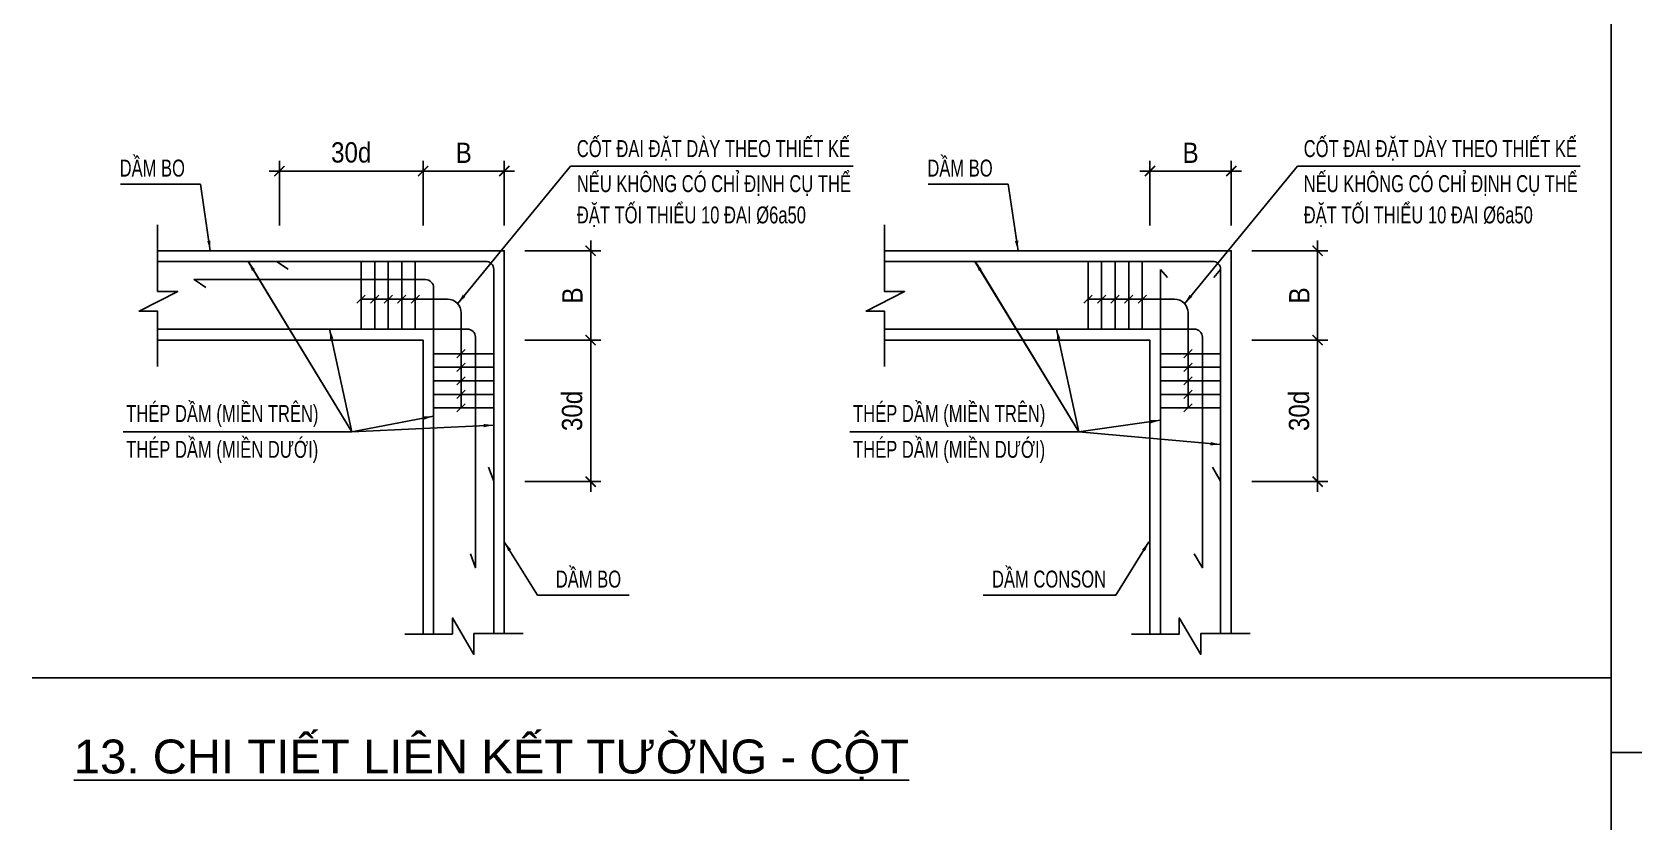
# Model space of a CAD drawing. Header units: millimetres. Extents: x 2163745 to 2518004, y -1043843 to -896215.
# Drawn here: x 2434296 to 2457944, y -955214 to -943550 of the extents above; entities that cross this region are included whole.
import ezdxf

# ---------------------------------------------------------------- set-up
doc = ezdxf.new("R2010")
doc.units = ezdxf.units.MM
doc.header["$LTSCALE"] = 250
doc.header["$MEASUREMENT"] = 0
doc.layers.get('0').update_dxf_attribs({"lineweight": 20})
doc.layers.get('DEFPOINTS').update_dxf_attribs({"color": 185, "lineweight": 20})
doc.layers.add('CDC.02.DIM', color=1, linetype='Continuous', lineweight=18)
for name, color, linetype in [('CDC.03.BORDER', 3, 'Continuous'), ('CDC.05.STEEL', 4, 'Continuous'), ('CDC.06.TEXT', 2, 'Continuous'), ('CDC.11.NOTE', 8, 'Continuous')]:
    doc.layers.add(name, color=color, linetype=linetype)
doc.styles.add('ARIAL', font='arial.ttf', dxfattribs={"width": 0.85})
doc.styles.add('vnsimplex', font='vnsimplex.shx', dxfattribs={"width": 0.65})
doc.dimstyles.new('DIM1-25', dxfattribs={"dimscale": 1.2, "dimtxt": 250, "dimasz": 125, "dimexe": 125, "dimexo": 0.06, "dimgap": 100, "dimtad": 1, "dimdec": 0, "dimzin": 0, "dimdsep": 46, "dimtxsty": 'vnsimplex', "dimblk": 'ARCHTICK', "dimcen": 100, "dimdle": 125, "dimclrd": 256, "dimclre": 1, "dimclrt": 2, "dimadec": 0, "dimazin": 0, "dimtfac": 1, "dimtdec": 0, "dimtix": 1, "dimtmove": 2, "dimatfit": 0, "dimfxl": 1, "dimtolj": 1, "dimtzin": 0, "dimarcsym": 0})

# ---------------------------------------------------------------- blocks, each defined once
blk = doc.blocks.new('_ARCHTICK')
at = {"color": 0, "linetype": 'ByBlock', "ltscale": 4, "const_width": 0.15}
blk.add_lwpolyline([(-0.5, -0.5), (0.5, 0.5)], dxfattribs=at)
blk = doc.blocks.new('*D325')
at = {"layer": 'CDC.02.DIM', "lineweight": -2, "transparency": 16777216}
blk.add_line((2437798, -945603), (2440219, -945603), dxfattribs=at)
at = {"layer": 'CDC.02.DIM', "color": 1, "lineweight": -2, "transparency": 16777216}
for p, q in [((2437948, -946405), (2437948, -945453)), ((2440069, -946405), (2440069, -945453))]:
    blk.add_line(p, q, dxfattribs=at)
at = {"layer": 'DEFPOINTS', "color": 0, "transparency": 16777216}
for p in [(2440069, -945603), (2437948, -946405), (2440069, -946405)]:
    blk.add_point(p, dxfattribs=at)
at = {"layer": 'CDC.02.DIM', "lineweight": -2, "transparency": 16777216, "xscale": 149.9999999999999, "yscale": 149.9999999999999, "zscale": 149.9999999999999, "rotation": 180}
blk.add_blockref('_ARCHTICK', (2437948, -945603), dxfattribs=at)
at = {"layer": 'CDC.02.DIM', "lineweight": -2, "transparency": 16777216, "xscale": 149.9999999999999, "yscale": 149.9999999999999, "zscale": 149.9999999999999}
blk.add_blockref('_ARCHTICK', (2440069, -945603), dxfattribs=at)
at = {"layer": 'CDC.02.DIM', "color": 2, "transparency": 16777216, "insert": (2439008, -945330), "char_height": 300, "attachment_point": 5, "style": 'ARIAL'}
blk.add_mtext('\\A1;30d', dxfattribs=at)
blk = doc.blocks.new('*D326')
at = {"layer": 'CDC.02.DIM', "lineweight": -2, "transparency": 16777216}
blk.add_line((2442543, -950339), (2442543, -947950), dxfattribs=at)
at = {"layer": 'CDC.02.DIM', "color": 1, "lineweight": -2, "transparency": 16777216}
for p, q in [((2441573, -948100), (2442693, -948100)), ((2441573, -950189), (2442693, -950189))]:
    blk.add_line(p, q, dxfattribs=at)
at = {"layer": 'DEFPOINTS', "color": 0, "transparency": 16777216}
for p in [(2441573, -948100), (2442543, -948100), (2441573, -950189)]:
    blk.add_point(p, dxfattribs=at)
at = {"layer": 'CDC.02.DIM', "lineweight": -2, "transparency": 16777216, "xscale": 149.9999999999999, "yscale": 149.9999999999999, "zscale": 149.9999999999999}
for p, rotation in [((2442543, -948100), 90), ((2442543, -950189), 270)]:
    blk.add_blockref('_ARCHTICK', p, dxfattribs=dict(at, rotation=rotation))
at = {"layer": 'CDC.02.DIM', "color": 2, "transparency": 16777216, "insert": (2442270, -949145), "char_height": 300, "attachment_point": 5, "rotation": 90, "style": 'ARIAL'}
blk.add_mtext('\\A1;30d', dxfattribs=at)
blk = doc.blocks.new('*D327')
at = {"layer": 'CDC.02.DIM', "color": 1, "lineweight": -2, "transparency": 16777216}
for p, q in [((2441573, -946780), (2442693, -946780)), ((2441573, -948100), (2442693, -948100))]:
    blk.add_line(p, q, dxfattribs=at)
at = {"layer": 'CDC.02.DIM', "lineweight": -2, "transparency": 16777216}
blk.add_line((2442543, -948250), (2442543, -946630), dxfattribs=at)
at = {"layer": 'DEFPOINTS', "color": 0, "transparency": 16777216}
for p in [(2441573, -946780), (2442543, -946780), (2441573, -948100)]:
    blk.add_point(p, dxfattribs=at)
at = {"layer": 'CDC.02.DIM', "lineweight": -2, "transparency": 16777216, "xscale": 149.9999999999999, "yscale": 149.9999999999999, "zscale": 149.9999999999999}
for p, rotation in [((2442543, -946780), 90), ((2442543, -948100), 270)]:
    blk.add_blockref('_ARCHTICK', p, dxfattribs=dict(at, rotation=rotation))
at = {"layer": 'CDC.02.DIM', "color": 2, "transparency": 16777216, "insert": (2442273, -947440), "char_height": 300, "attachment_point": 5, "rotation": 90, "style": 'ARIAL'}
blk.add_mtext('\\A1;B', dxfattribs=at)
blk = doc.blocks.new('*D328')
at = {"layer": 'CDC.02.DIM', "lineweight": -2, "transparency": 16777216}
blk.add_line((2439919, -945603), (2441418, -945603), dxfattribs=at)
at = {"layer": 'CDC.02.DIM', "color": 1, "lineweight": -2, "transparency": 16777216}
for p, q in [((2440069, -946405), (2440069, -945453)), ((2441268, -946405), (2441268, -945453))]:
    blk.add_line(p, q, dxfattribs=at)
at = {"layer": 'DEFPOINTS', "color": 0, "transparency": 16777216}
for p in [(2441268, -945603), (2440069, -946405), (2441268, -946405)]:
    blk.add_point(p, dxfattribs=at)
at = {"layer": 'CDC.02.DIM', "lineweight": -2, "transparency": 16777216, "xscale": 149.9999999999999, "yscale": 149.9999999999999, "zscale": 149.9999999999999, "rotation": 180}
blk.add_blockref('_ARCHTICK', (2440069, -945603), dxfattribs=at)
at = {"layer": 'CDC.02.DIM', "lineweight": -2, "transparency": 16777216, "xscale": 149.9999999999999, "yscale": 149.9999999999999, "zscale": 149.9999999999999}
blk.add_blockref('_ARCHTICK', (2441268, -945603), dxfattribs=at)
at = {"layer": 'CDC.02.DIM', "color": 2, "transparency": 16777216, "insert": (2440669, -945333), "char_height": 300, "attachment_point": 5, "style": 'ARIAL'}
blk.add_mtext('\\A1;B', dxfattribs=at)
blk = doc.blocks.new('*D329')
at = {"layer": 'CDC.02.DIM', "lineweight": -2, "transparency": 16777216}
blk.add_line((2453274, -950339), (2453274, -947950), dxfattribs=at)
at = {"layer": 'CDC.02.DIM', "color": 1, "lineweight": -2, "transparency": 16777216}
for p, q in [((2452303, -948100), (2453424, -948100)), ((2452303, -950189), (2453424, -950189))]:
    blk.add_line(p, q, dxfattribs=at)
at = {"layer": 'DEFPOINTS', "color": 0, "transparency": 16777216}
for p in [(2452303, -948100), (2453274, -948100), (2452303, -950189)]:
    blk.add_point(p, dxfattribs=at)
at = {"layer": 'CDC.02.DIM', "lineweight": -2, "transparency": 16777216, "xscale": 149.9999999999999, "yscale": 149.9999999999999, "zscale": 149.9999999999999}
for p, rotation in [((2453274, -948100), 90), ((2453274, -950189), 270)]:
    blk.add_blockref('_ARCHTICK', p, dxfattribs=dict(at, rotation=rotation))
at = {"layer": 'CDC.02.DIM', "color": 2, "transparency": 16777216, "insert": (2453001, -949145), "char_height": 300, "attachment_point": 5, "rotation": 90, "style": 'ARIAL'}
blk.add_mtext('\\A1;30d', dxfattribs=at)
blk = doc.blocks.new('*D330')
at = {"layer": 'CDC.02.DIM', "color": 1, "lineweight": -2, "transparency": 16777216}
for p, q in [((2452303, -946780), (2453424, -946780)), ((2452303, -948100), (2453424, -948100))]:
    blk.add_line(p, q, dxfattribs=at)
at = {"layer": 'CDC.02.DIM', "lineweight": -2, "transparency": 16777216}
blk.add_line((2453274, -948250), (2453274, -946630), dxfattribs=at)
at = {"layer": 'DEFPOINTS', "color": 0, "transparency": 16777216}
for p in [(2452303, -946780), (2453274, -946780), (2452303, -948100)]:
    blk.add_point(p, dxfattribs=at)
at = {"layer": 'CDC.02.DIM', "lineweight": -2, "transparency": 16777216, "xscale": 149.9999999999999, "yscale": 149.9999999999999, "zscale": 149.9999999999999}
for p, rotation in [((2453274, -946780), 90), ((2453274, -948100), 270)]:
    blk.add_blockref('_ARCHTICK', p, dxfattribs=dict(at, rotation=rotation))
at = {"layer": 'CDC.02.DIM', "color": 2, "transparency": 16777216, "insert": (2453004, -947440), "char_height": 300, "attachment_point": 5, "rotation": 90, "style": 'ARIAL'}
blk.add_mtext('\\A1;B', dxfattribs=at)
blk = doc.blocks.new('*D331')
at = {"layer": 'CDC.02.DIM', "lineweight": -2, "transparency": 16777216}
blk.add_line((2450649, -945603), (2452149, -945603), dxfattribs=at)
at = {"layer": 'CDC.02.DIM', "color": 1, "lineweight": -2, "transparency": 16777216}
for p, q in [((2450799, -946405), (2450799, -945453)), ((2451999, -946405), (2451999, -945453))]:
    blk.add_line(p, q, dxfattribs=at)
at = {"layer": 'DEFPOINTS', "color": 0, "transparency": 16777216}
for p in [(2451999, -945603), (2450799, -946405), (2451999, -946405)]:
    blk.add_point(p, dxfattribs=at)
at = {"layer": 'CDC.02.DIM', "lineweight": -2, "transparency": 16777216, "xscale": 149.9999999999999, "yscale": 149.9999999999999, "zscale": 149.9999999999999, "rotation": 180}
blk.add_blockref('_ARCHTICK', (2450799, -945603), dxfattribs=at)
at = {"layer": 'CDC.02.DIM', "lineweight": -2, "transparency": 16777216, "xscale": 149.9999999999999, "yscale": 149.9999999999999, "zscale": 149.9999999999999}
blk.add_blockref('_ARCHTICK', (2451999, -945603), dxfattribs=at)
at = {"layer": 'CDC.02.DIM', "color": 2, "transparency": 16777216, "insert": (2451399, -945333), "char_height": 300, "attachment_point": 5, "style": 'ARIAL'}
blk.add_mtext('\\A1;B', dxfattribs=at)

msp = doc.modelspace()

# ---------------------------------------------------------------- linework, layer by layer
at = {"layer": 'CDC.03.BORDER'}
for p, q in [((2457608.5, -970627.1), (2457608.5, -917095.2)), ((2434296.3, -953088.3), (2457608.5, -953088.3)), ((2457608.5, -954188.6), (2480922.7, -954188.6))]:
    msp.add_line(p, q, dxfattribs=at)
for points in [[(2436148.9, -946395.8), (2436148.9, -947379.5), (2436446.8, -947379.5), (2435876.9, -947671.1), (2436148.9, -947671.1), (2436148.9, -948486.7)], [(2446879.5, -946395.8), (2446879.5, -947379.5), (2447177.5, -947379.5), (2446607.6, -947671.1), (2446879.5, -947671.1), (2446879.5, -948486.7)], [(2441268.3, -952431.8), (2441268.3, -946780.4), (2436148.9, -946780.4)], [(2451998.9, -952431.8), (2451998.9, -946780.4), (2446879.5, -946780.4)], [(2440068.8, -952440.6), (2440068.8, -948100.4), (2436148.9, -948100.4)], [(2450799.5, -952440.6), (2450799.5, -948100.4), (2446879.5, -948100.4)], [(2441548.3, -952431.8), (2440819.4, -952431.8), (2440819.4, -952740.8), (2440502, -952201.8), (2440502, -952440.6), (2439797.6, -952440.6)], [(2452279, -952431.8), (2451550, -952431.8), (2451550, -952740.8), (2451232.7, -952201.8), (2451232.7, -952440.6), (2450528.3, -952440.6)]]:
    msp.add_lwpolyline(points, dxfattribs=at)
at = {"layer": 'CDC.05.STEEL'}
for p, q in [((2440992.3, -946936.4), (2436148.9, -946936.4)), ((2437903.8, -946936.4), (2438075.9, -947053.5)), ((2439154.5, -947936.1), (2439154.5, -946936.4)), ((2439354.5, -947936.1), (2439354.5, -946936.4)), ((2439554.5, -947936.1), (2439554.5, -946936.4)), ((2439754.5, -947936.1), (2439754.5, -946936.4)), ((2439954.5, -947936.1), (2439954.5, -946936.4)), ((2441112.3, -947056.4), (2441112.3, -952431.8)), ((2451722.9, -946936.4), (2446879.5, -946936.4)), ((2449885.2, -947936.1), (2449885.2, -946936.4)), ((2450085.2, -947936.1), (2450085.2, -946936.4)), ((2450285.2, -947936.1), (2450285.2, -946936.4)), ((2450485.2, -947936.1), (2450485.2, -946936.4)), ((2450685.2, -947936.1), (2450685.2, -946936.4)), ((2450955.5, -947057.7), (2450955.5, -952440.6)), ((2450955.5, -947057.7), (2451056, -947175.8)), ((2451842.9, -947057.7), (2451742.4, -947175.8)), ((2451842.9, -947056.4), (2451842.9, -952431.8)), ((2440224.8, -947326.4), (2440224.8, -952440.6)), ((2440722.3, -947936.1), (2436148.9, -947936.1)), ((2451452.9, -947936.1), (2446879.5, -947936.1)), ((2441112.3, -948300.4), (2440224.8, -948300.4)), ((2441112.3, -948500.4), (2440224.8, -948500.4)), ((2451842.9, -948300.4), (2450955.5, -948300.4)), ((2451842.9, -948500.4), (2450955.5, -948500.4)), ((2441112.3, -948700.4), (2440224.8, -948700.4)), ((2451842.9, -948700.4), (2450955.5, -948700.4)), ((2441112.3, -948900.4), (2440224.8, -948900.4)), ((2451842.9, -948900.4), (2450955.5, -948900.4)), ((2441112.3, -949100.4), (2440224.8, -949100.4)), ((2451842.9, -949100.4), (2450955.5, -949100.4)), ((2441036.5, -949977), (2441112.3, -950183.3)), ((2451720.5, -949977), (2451842.9, -950183.3))]:
    msp.add_line(p, q, dxfattribs=at)
for points in [[(2440104.8, -947206.4), (2436688.5, -947206.4), (2436860.7, -947323.5)], [(2440766.5, -951254.4), (2440842.3, -951460.7), (2440842.3, -948056.1)], [(2451450.5, -951254.4), (2451572.9, -951460.7), (2451572.9, -948056.1)]]:
    msp.add_lwpolyline(points, dxfattribs=at)
for centre in [(2440992.3, -947056.4), (2451722.9, -947056.4), (2440104.8, -947326.4), (2440722.3, -948056.1), (2451452.9, -948056.1)]:
    msp.add_arc(centre, 120, 0, 90, dxfattribs=at)
at = {"layer": 'CDC.11.NOTE'}
for p, q in [((2439017.2, -949455.5), (2437487.2, -946935.1)), ((2449747.9, -949455.5), (2448217.9, -946935.1)), ((2439092.7, -947556.2), (2439216.3, -947435.6)), ((2439154.5, -947495.9), (2440430.4, -947495.9)), ((2439292.7, -947556.2), (2439416.3, -947435.6)), ((2439492.7, -947556.2), (2439616.3, -947435.6)), ((2439692.7, -947556.2), (2439816.3, -947435.6)), ((2439892.7, -947556.2), (2440016.3, -947435.6)), ((2449823.3, -947556.2), (2449947, -947435.6)), ((2449885.2, -947495.9), (2451161.1, -947495.9)), ((2450023.3, -947556.2), (2450147, -947435.6)), ((2450223.3, -947556.2), (2450347, -947435.6)), ((2450423.3, -947556.2), (2450547, -947435.6)), ((2450623.3, -947556.2), (2450747, -947435.6)), ((2440630.4, -949100.4), (2440630.4, -947695.9)), ((2451361.1, -949100.4), (2451361.1, -947695.9)), ((2440568.6, -948360.7), (2440692.2, -948240.1)), ((2451299.2, -948360.7), (2451422.9, -948240.1)), ((2440568.6, -948560.7), (2440692.2, -948440.1)), ((2451299.2, -948560.7), (2451422.9, -948440.1)), ((2440568.6, -948760.7), (2440692.2, -948640.1)), ((2451299.2, -948760.7), (2451422.9, -948640.1)), ((2440568.6, -948960.7), (2440692.2, -948840.1)), ((2451299.2, -948960.7), (2451422.9, -948840.1)), ((2440568.6, -949160.7), (2440692.2, -949040.1)), ((2451299.2, -949160.7), (2451422.9, -949040.1)), ((2439017.2, -949455.5), (2435718.8, -949455.5)), ((2449747.9, -949455.5), (2446449.4, -949455.5))]:
    msp.add_line(p, q, dxfattribs=at)
for centre in [(2440430.4, -947695.9), (2451161.1, -947695.9)]:
    msp.add_arc(centre, 200, 0, 90, dxfattribs=at)

# ---------------------------------------------------------------- texts
at = {"layer": 'CDC.06.TEXT', "style": 'ARIAL', "width": 0.7}
for s, p in [('CỐT ĐAI ĐẶT DÀY THEO THIẾT KẾ', (2442338.5, -945396.5)), ('CỐT ĐAI ĐẶT DÀY THEO THIẾT KẾ', (2453069.1, -945396.5)), ('DẦM BO', (2435589.4, -945684.3)), ('DẦM BO', (2447513.3, -945684.3)), ('NẾU KHÔNG CÓ CHỈ ĐỊNH CỤ THỂ', (2442338.5, -945914.1)), ('NẾU KHÔNG CÓ CHỈ ĐỊNH CỤ THỂ', (2453069.1, -945914.1)), ('ĐẶT TỐI THIỂU 10 ĐAI %%C6a50', (2442338.5, -946375.7)), ('ĐẶT TỐI THIỂU 10 ĐAI %%C6a50', (2453069.1, -946375.7)), ('THÉP DẦM (MIỀN TRÊN)', (2435686.2, -949308.3)), ('THÉP DẦM (MIỀN TRÊN)', (2446416.9, -949308.3)), ('THÉP DẦM (MIỀN DƯỚI)', (2435686.2, -949837.6)), ('THÉP DẦM (MIỀN DƯỚI)', (2446416.9, -949837.6)), ('DẦM BO', (2442028.1, -951752.9)), ('DẦM CONSON', (2448467.6, -951752.9))]:
    msp.add_text(s, height=250, dxfattribs=at).set_placement(p)
at = {"layer": 'CDC.06.TEXT', "color": 4, "style": 'ARIAL'}
msp.add_text('%%U13. CHI TIẾT LIÊN KẾT TƯỜNG - CỘT', height=500, dxfattribs=at).set_placement((2434912.4, -954497.8))

# ---------------------------------------------------------------- dimensions: what is measured, and where the dimension line sits
at = {"layer": 'CDC.02.DIM'}
for base, p1, p2, text, picture, middle in [((2440068.8, -945603.5), (2437947.9, -946404.9), (2440068.8, -946404.9), '30d', '*D325', (2439008.4, -945330.2)), ((2441268.3, -945603.5), (2440068.8, -946404.9), (2441268.3, -946404.9), 'B', '*D328', (2440668.6, -945333.5)), ((2451998.9, -945603.5), (2450799.5, -946404.9), (2451998.9, -946404.9), 'B', '*D331', (2451399.2, -945333.5))]:
    dim = msp.add_linear_dim(base=base, p1=p1, p2=p2, text=text, dimstyle='DIM1-25', override={"dimtxsty": 'ARIAL'}, dxfattribs=at)
    dim.commit()
    dim.dimension.update_dxf_attribs({"geometry": picture, "text_midpoint": middle})
for base, p1, p2, text, picture, middle in [((2442543.4, -946780.4), (2441572.7, -948100.4), (2441572.7, -946780.4), 'B', '*D327', (2442273.4, -947440.4)), ((2453274.1, -946780.4), (2452303.4, -948100.4), (2452303.4, -946780.4), 'B', '*D330', (2453004.1, -947440.4)), ((2442543.4, -948100.4), (2441572.7, -950188.6), (2441572.7, -948100.4), '30d', '*D326', (2442270.2, -949144.5)), ((2453274.1, -948100.4), (2452303.4, -950188.6), (2452303.4, -948100.4), '30d', '*D329', (2453000.8, -949144.5))]:
    dim = msp.add_linear_dim(base=base, p1=p1, p2=p2, angle=90, text=text, dimstyle='DIM1-25', override={"dimtxsty": 'ARIAL'}, dxfattribs=at)
    dim.commit()
    dim.dimension.update_dxf_attribs({"geometry": picture, "text_midpoint": middle})

# ---------------------------------------------------------------- leaders
at = {"layer": 'CDC.11.NOTE'}
for points in [[(2440578.5, -947561.5), (2442245.9, -945532.3), (2446416.4, -945532.3)], [(2451309.1, -947561.5), (2452976.6, -945532.3), (2457152.3, -945532.3)], [(2436927.8, -946780.4), (2436782.9, -945795.5), (2435600.2, -945795.5)], [(2448851.7, -946780.4), (2448706.8, -945795.5), (2447524.2, -945795.5)], [(2437485.8, -946936.4), (2439017.2, -949455.5), (2435640.1, -949455.5)], [(2448216.4, -946936.4), (2449747.9, -949455.5), (2446370.8, -949455.5)], [(2438689.9, -947935.5), (2439017.2, -949455.5), (2435640.1, -949455.5)], [(2449420.5, -947935.5), (2449747.9, -949455.5), (2446370.8, -949455.5)], [(2440224.8, -949220.8), (2439017.2, -949455.5), (2435640.1, -949455.5)], [(2441112.3, -949354.8), (2439017.2, -949455.5), (2435640.1, -949455.5)], [(2450955.5, -949282.4), (2449747.9, -949455.5), (2446370.8, -949455.5)], [(2451842.9, -949642.2), (2449747.9, -949455.5), (2446370.8, -949455.5)], [(2441268.3, -951076.8), (2441757.9, -951864.1), (2443110.8, -951864.1)], [(2450783.8, -951076.8), (2450294.1, -951864.1), (2448337.6, -951864.1)]]:
    msp.add_leader(points, dimstyle='DIM1-25', override={"dimtxsty": 'ARIAL'}, dxfattribs=at)

doc.saveas('drawing.dxf')
